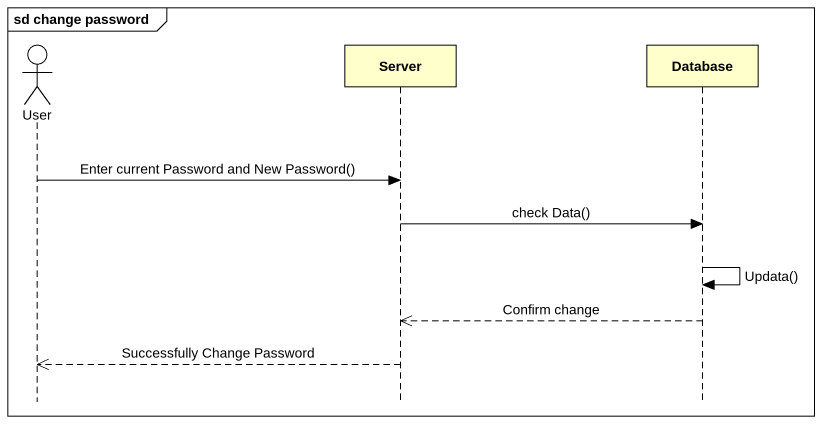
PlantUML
@startuml
mainframe sd change password
hide footbox
actor User
participant Server
participant "Database" as Database_

User -> Server : Enter current Password and New Password()
Server -> Database_ : check Data()
Database_ -> Database_ : Updata()
Database_ -->> Server : Confirm change
Server -->> User : Successfully Change Password
@enduml
